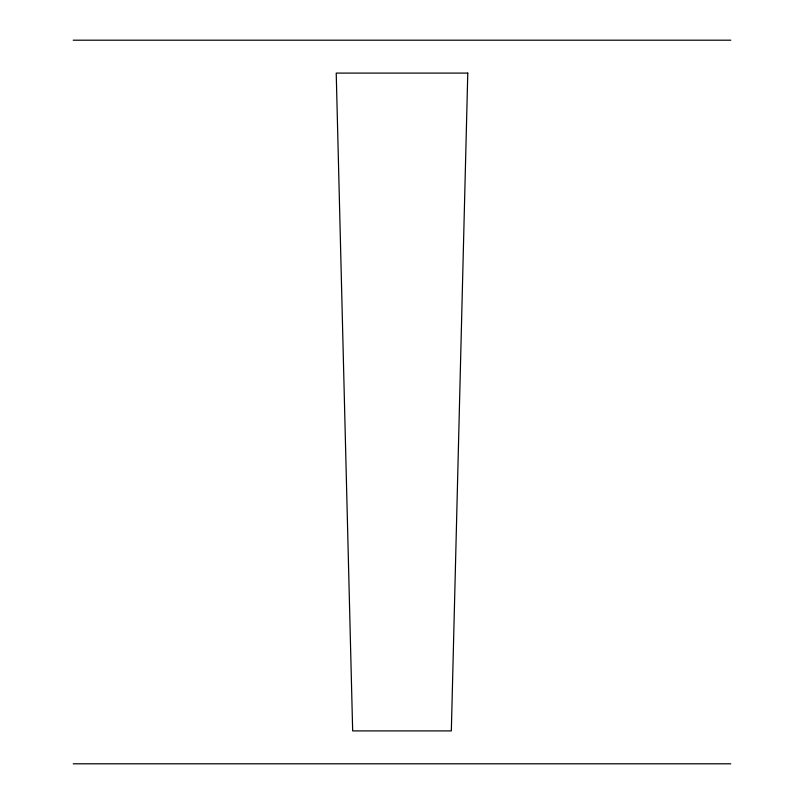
<?xml version="1.0" encoding="UTF-8"?>
<svg xmlns="http://www.w3.org/2000/svg" width="804" height="804" viewBox="0 0 804 804"><rect width="100%" height="100%" fill="white"/><g stroke="black" fill="none" stroke-linecap="round" stroke-linejoin="round"><path stroke-width="1.21" d="M73.224 40.2L730.776 40.2M73.224 763.8L730.776 763.8M467.777 73.094L451.335 730.906L352.665 730.906L336.223 73.094L467.777 73.094"/></g></svg>
